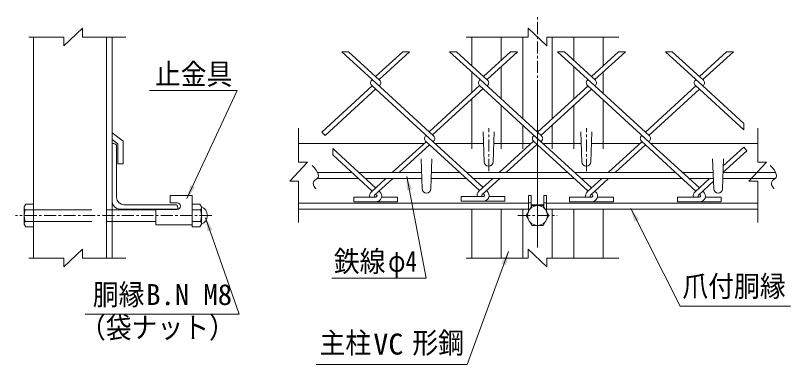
# Model space of a CAD drawing. Units: millimetres, scale not verified. Extents: x -4455 to 4455, y -3150 to 3150.
# Drawn here: x 941 to 2535, y -353 to 366 of the extents above; entities that cross this region are included whole.
import ezdxf
from ezdxf.enums import TextEntityAlignment as Align

# ---------------------------------------------------------------- set-up
doc = ezdxf.new("R2010")
doc.units = ezdxf.units.MM
doc.header["$LTSCALE"] = 20
doc.linetypes.add('DASHED', pattern=[7.5, 6, -1.5])
doc.linetypes.add('USER1', pattern=[2, 1.25, -0.25, 0.25, -0.25])
doc.layers.add('0-4_7詳細', color=7, linetype='Continuous', lineweight=18)
doc.styles.add('ＭＳ ゴシック', font='')
doc.styles.get('ＭＳ ゴシック').set_extended_font_data('MS Gothic')

msp = doc.modelspace()

# ---------------------------------------------------------------- linework, layer by layer
at = {"layer": '0-4_7詳細', "color": 1, "linetype": 'USER1'}
for p, q in [((2014.77, -112.54), (2014.77, 365.8)), ((2014.77, -47.94), (2014.77, 217.63)), ((2014.77, -92.94), (2014.77, 172.63)), ((1914.27, 45.36), (1914.27, 133.43)), ((2115.27, 45.36), (2115.27, 133.43)), ((1344.44, -46.39), (940.64, -46.39)), ((1974.48, -46.39), (2055.12, -46.39))]:
    msp.add_line(p, q, dxfattribs=at)
at = {"layer": '0-4_7詳細', "color": 4}
for p, q in [((1078.73, 339.39), (1039.96, 303.39)), ((1078.73, 321.39), (1078.73, 339.39)), ((1995.39, 339.39), (2034.16, 303.39)), ((1995.39, 321.39), (1995.39, 339.39)), ((1039.96, 321.39), (968.39, 321.39)), ((1039.96, 321.39), (1039.96, 303.39)), ((1078.73, 321.39), (1167.6, 321.39)), ((1995.39, 321.39), (1868.27, 321.39)), ((2034.16, 321.39), (2181.86, 321.39)), ((2034.16, 321.39), (2034.16, 303.39)), ((1523.18, 63.3), (1523.18, 133.49)), ((2467.91, 63.3), (2467.91, 133.49)), ((1505.18, 24.52), (1541.18, 63.3)), ((1523.18, 63.3), (1541.18, 63.3)), ((2449.91, 24.52), (2485.91, 63.3)), ((2467.91, 63.3), (2485.91, 63.3)), ((1523.18, 24.52), (1505.18, 24.52)), ((1523.18, 24.52), (1523.18, -61.06)), ((2467.91, 24.52), (2449.91, 24.52)), ((2467.91, 24.52), (2467.91, -61.06)), ((1078.73, -115.99), (1039.96, -151.99)), ((1078.73, -133.99), (1078.73, -115.99)), ((1995.39, -115.99), (2034.16, -151.99)), ((1995.39, -133.99), (1995.39, -115.99)), ((1039.96, -133.99), (968.39, -133.99)), ((1039.96, -133.99), (1039.96, -151.99)), ((1078.73, -133.99), (1167.6, -133.99)), ((1995.39, -133.99), (1868.27, -133.99)), ((2034.16, -133.99), (2181.86, -133.99)), ((2034.16, -133.99), (2034.16, -151.99))]:
    msp.add_line(p, q, dxfattribs=at)
at = {"layer": '0-4_7詳細'}
for p, q in [((977.76, -133.99), (977.76, 321.39)), ((1127.76, -133.99), (1127.76, 321.39)), ((1139.76, -133.99), (1139.76, 321.39)), ((1879.77, 262.06), (1879.77, 321.39)), ((1939.77, 273.08), (1939.77, 321.39)), ((1984.77, 152.83), (1984.77, 321.39)), ((2044.77, 152.83), (2044.77, 321.39)), ((2089.77, 273.08), (2089.77, 321.39)), ((2149.77, 262.06), (2149.77, 321.39)), ((1959.45, 291.12), (1973.66, 291.12)), ((1939.77, 194.06), (1939.77, 260.06)), ((2089.77, 194.06), (2089.77, 260.06)), ((1879.77, 207.04), (1879.77, 249.04)), ((2149.77, 205.08), (2149.77, 249.04)), ((1879.77, 90.71), (1879.77, 194.02)), ((2149.77, 90.71), (2149.77, 192.06)), ((1939.77, 90.71), (1939.77, 181.04)), ((2089.77, 90.71), (2089.77, 181.04)), ((1984.77, 90.71), (1984.77, 139.8)), ((2044.77, 90.71), (2044.77, 139.8)), ((1139.76, 123.7), (1161.9, 106.58)), ((1903.02, 125.96), (1905.27, 64.46)), ((1925.52, 125.96), (1923.27, 64.46)), ((2006.6, 117.84), (2007.67, 118.82)), ((2104.02, 125.96), (2106.27, 64.46)), ((2126.52, 125.96), (2124.27, 64.46)), ((1139.76, 110.43), (1151.4, 101.43)), ((1139.76, 101.96), (1139.76, -18.04)), ((1139.76, 101.96), (1142.76, 101.96)), ((1148.76, 95.96), (1148.76, -9.04)), ((1151.4, 60.42), (1151.4, 101.43)), ((1161.9, 60.42), (1161.9, 106.58)), ((1781.44, 101.96), (1523.18, 101.96)), ((1903.9, 101.96), (1804.04, 101.96)), ((2001.33, 101.96), (1924.64, 101.96)), ((2104.9, 101.96), (2026.07, 101.96)), ((2225.5, 101.96), (2125.64, 101.96)), ((2228.62, 106.78), (2236.8, 99.29)), ((2243.9, 105.8), (2244.98, 106.78)), ((2243.9, 105.8), (2244.98, 106.78)), ((2467.91, 101.96), (2248.1, 101.96)), ((1775.16, 70.46), (1777.41, 8.96)), ((1797.66, 70.46), (1795.41, 8.96)), ((2375.16, 70.46), (2377.41, 8.96)), ((2397.66, 70.46), (2395.41, 8.96)), ((1161.9, 60.42), (1151.4, 60.42)), ((1633.28, 41.96), (1562.12, 41.96)), ((1776.2, 41.96), (1647.49, 41.96)), ((1855.31, 41.96), (1796.62, 41.96)), ((2077.34, 41.96), (1869.52, 41.96)), ((2299.37, 41.96), (2091.55, 41.96)), ((2376.2, 41.96), (2313.58, 41.96)), ((2504.8, 41.96), (2396.62, 41.96)), ((1646.38, 29.96), (1561.59, 29.96)), ((1776.64, 29.96), (1660.59, 29.96)), ((1868.41, 29.96), (1796.18, 29.96)), ((2090.44, 29.96), (1882.62, 29.96)), ((2312.46, 29.96), (2104.65, 29.96)), ((2376.64, 29.96), (2326.67, 29.96)), ((2504.26, 29.96), (2396.18, 29.96)), ((1259.19, -5.35), (1304.19, -5.35)), ((1259.19, -20.35), (1259.19, -5.35)), ((1304.19, -65.35), (1304.19, -5.35)), ((1996.02, -38.13), (1996.02, -5.35)), ((2002.02, -5.35), (1996.02, -5.35)), ((2002.02, -27.74), (2002.02, -5.35)), ((2033.52, -38.13), (2033.52, -5.35)), ((958.56, -28.63), (961.88, -22.87)), ((1163.76, -24.04), (1268.76, -24.04)), ((1259.19, -20.35), (1273.44, -20.35)), ((1274.76, -33.04), (1274.76, -30.04)), ((1304.19, -22.87), (1304.19, -69.91)), ((1320.06, -22.87), (1304.19, -22.87)), ((1323.39, -28.63), (1320.06, -22.87)), ((1323.39, -28.63), (1323.39, -64.15)), ((1996.02, -21.04), (1523.18, -21.04)), ((2002.02, -20.35), (1996.02, -20.35)), ((2027.52, -24.04), (2002.02, -24.04)), ((2027.52, -20.35), (2033.52, -20.35)), ((2467.91, -21.04), (2033.52, -21.04)), ((960.62, -34.39), (977.76, -34.39)), ((1139.76, -34.39), (1229.19, -34.39)), ((1154.76, -33.04), (1274.76, -33.04)), ((1229.19, -33.85), (1273.44, -33.85)), ((1229.19, -65.35), (1229.19, -33.85)), ((1321.33, -34.39), (1304.19, -34.39)), ((1996.02, -33.04), (1523.18, -33.04)), ((1879.77, -33.04), (1996.02, -33.04)), ((1879.77, -133.99), (1879.77, -33.04)), ((1905.27, -33.04), (1996.02, -33.04)), ((1939.77, -133.99), (1939.77, -33.04)), ((1984.77, -133.99), (1984.77, -33.04)), ((1998.49, -33.85), (1996.02, -33.85)), ((2031.05, -33.85), (2033.52, -33.85)), ((2033.52, -33.04), (2149.77, -33.04)), ((2467.91, -33.04), (2033.52, -33.04)), ((2033.52, -33.04), (2124.27, -33.04)), ((2044.77, -133.99), (2044.77, -33.04)), ((2089.77, -133.99), (2089.77, -33.04)), ((2149.77, -133.99), (2149.77, -33.04)), ((960.62, -58.39), (977.76, -58.39)), ((1139.76, -58.39), (1229.19, -58.39)), ((1321.33, -58.39), (1304.19, -58.39)), ((961.88, -69.91), (977.76, -69.91)), ((1229.19, -65.35), (1304.19, -65.35))]:
    msp.add_line(p, q, dxfattribs=at)
at = {"layer": '0-4_7詳細', "color": 3}
for p, q in [((1611.83, 291.12), (1626.04, 291.12)), ((1611.83, 291.12), (1674.62, 233.57)), ((1626.04, 291.12), (1689.91, 232.59)), ((1681.73, 240.08), (1737.42, 291.12)), ((1688.83, 233.57), (1751.63, 291.12)), ((1737.42, 291.12), (1751.63, 291.12)), ((1833.85, 291.12), (1896.65, 233.57)), ((1833.85, 291.12), (1848.06, 291.12)), ((1848.06, 291.12), (1911.93, 232.59)), ((1903.76, 240.08), (1959.45, 291.12)), ((1910.86, 233.57), (1973.66, 291.12)), ((2055.88, 291.12), (2132.89, 220.55)), ((2125.79, 240.08), (2181.48, 291.12)), ((2132.89, 233.57), (2195.69, 291.12)), ((2181.48, 291.12), (2195.69, 291.12)), ((2277.91, 291.12), (2292.12, 291.12)), ((2277.91, 291.12), (2354.92, 220.55)), ((2292.12, 291.12), (2355.99, 232.59)), ((2347.81, 240.08), (2403.51, 291.12)), ((2354.92, 233.57), (2417.72, 291.12)), ((2403.51, 291.12), (2417.72, 291.12)), ((1681.73, 240.08), (1689.91, 232.59)), ((1903.76, 240.08), (1911.93, 232.59)), ((1673.55, 232.59), (1674.62, 233.57)), ((1673.55, 232.59), (1674.62, 233.57)), ((1674.62, 233.57), (1800.92, 117.84)), ((1895.58, 232.59), (1896.65, 233.57)), ((1895.58, 232.59), (1896.65, 233.57)), ((1896.65, 233.57), (2022.95, 117.84)), ((2117.61, 232.59), (2118.68, 233.57)), ((2339.64, 232.59), (2340.71, 233.57)), ((1570.72, 125.34), (1674.62, 220.55)), ((1577.82, 118.82), (1681.73, 214.04)), ((1673.55, 221.53), (1799.85, 105.8)), ((1688.83, 220.55), (1689.91, 221.53)), ((1688.83, 220.55), (1689.91, 221.53)), ((1791.67, 126.32), (1895.58, 221.53)), ((1798.78, 119.81), (1902.69, 215.02)), ((1895.58, 221.53), (2021.88, 105.8)), ((1910.86, 220.55), (1911.93, 221.53)), ((1910.86, 220.55), (1911.93, 221.53)), ((2014.77, 125.34), (2118.68, 220.55)), ((2021.88, 118.82), (2125.79, 214.04)), ((2117.61, 221.53), (2243.9, 105.8)), ((2117.61, 221.53), (2125.79, 214.04)), ((2132.89, 220.55), (2133.96, 221.53)), ((2132.89, 220.55), (2133.96, 221.53)), ((2132.89, 220.55), (2244.98, 117.84)), ((2236.8, 125.34), (2340.71, 220.55)), ((2243.9, 118.82), (2347.81, 214.04)), ((2339.64, 221.53), (2439.27, 130.24)), ((2339.64, 221.53), (2347.81, 214.04)), ((2354.92, 220.55), (2355.99, 221.53)), ((2354.92, 220.55), (2355.99, 221.53)), ((2354.92, 220.55), (2439.27, 143.26)), ((2439.27, 143.26), (2439.27, 130.24)), ((1577.82, 118.82), (1570.72, 125.34)), ((1784.57, 119.81), (1902.69, 11.57)), ((1784.57, 117.84), (1785.64, 118.82)), ((1784.57, 117.84), (1785.64, 118.82)), ((1792.74, 125.34), (1800.92, 117.84)), ((2007.67, 118.82), (2125.79, 10.59)), ((2228.62, 117.84), (2229.7, 118.82)), ((2229.7, 118.82), (2347.81, 10.59)), ((1715.97, 41.96), (1785.64, 105.8)), ((1730.18, 41.96), (1792.74, 99.29)), ((1783.5, 107.77), (1895.58, 5.06)), ((1799.85, 105.8), (1800.92, 106.78)), ((1799.85, 105.8), (1800.92, 106.78)), ((1935.85, 41.96), (2006.6, 106.79)), ((1950.06, 41.96), (2013.7, 100.27)), ((2006.6, 106.78), (2118.68, 4.08)), ((2021.88, 105.8), (2022.95, 106.78)), ((2021.88, 105.8), (2022.95, 106.78)), ((2160.02, 41.96), (2229.7, 105.8)), ((2174.23, 41.96), (2236.8, 99.29)), ((2228.62, 106.78), (2340.71, 4.08)), ((1593.28, 91.64), (1681.73, 10.59)), ((1593.28, 78.62), (1593.28, 91.64)), ((2396.26, 41.96), (2445.37, 86.96)), ((2397.12, 55.77), (2439.27, 94.39)), ((2439.27, 94.39), (2445.37, 86.96)), ((1593.28, 78.62), (1674.62, 4.08)), ((1673.19, 2.76), (1702.87, 29.96)), ((1679.67, -4.32), (1717.08, 29.96)), ((1894.14, 3.74), (1922.76, 29.96)), ((1900.63, -3.34), (1936.97, 29.96)), ((2117.24, 2.76), (2146.93, 29.96)), ((2123.73, -4.32), (2161.14, 29.96)), ((2339.27, 2.76), (2368.96, 29.96)), ((2345.76, -4.32), (2376.85, 24.18)), ((1688.83, 4.08), (1690.27, 2.76)), ((1909.79, 5.06), (1911.23, 3.74)), ((2132.89, 4.08), (2134.33, 2.76)), ((2340.71, 4.08), (2339.27, 2.76)), ((2354.92, 4.08), (2356.36, 2.76)), ((1636.73, -18.09), (1636.73, -8.49)), ((1682.17, -8.49), (1636.73, -8.49)), ((1681.29, -8.49), (1682.17, -8.49)), ((1681.73, -2.43), (1683.79, -4.32)), ((1693.92, -8.49), (1726.73, -8.49)), ((1726.73, -18.09), (1726.73, -8.49)), ((1903.12, -7.51), (1857.69, -7.51)), ((1857.69, -17.11), (1857.69, -7.51)), ((1902.25, -7.51), (1903.12, -7.51)), ((1902.69, -1.45), (1904.74, -3.34)), ((1914.88, -7.51), (1947.69, -7.51)), ((1947.69, -17.11), (1947.69, -7.51)), ((2126.22, -8.49), (2080.79, -8.49)), ((2080.79, -18.09), (2080.79, -8.49)), ((2125.35, -8.49), (2126.22, -8.49)), ((2125.79, -2.43), (2127.84, -4.32)), ((2137.98, -8.49), (2170.79, -8.49)), ((2170.79, -18.09), (2170.79, -8.49)), ((2302.81, -18.09), (2302.81, -8.49)), ((2348.25, -8.49), (2302.81, -8.49)), ((2347.81, -2.43), (2345.76, -4.32)), ((2347.38, -8.49), (2348.25, -8.49)), ((2347.81, -2.43), (2349.87, -4.32)), ((2360.01, -8.49), (2392.81, -8.49)), ((2392.81, -18.09), (2392.81, -8.49)), ((1682.17, -18.09), (1636.73, -18.09)), ((1681.29, -18.09), (1726.73, -18.09)), ((1903.12, -17.11), (1857.69, -17.11)), ((1902.25, -17.11), (1947.69, -17.11)), ((2126.22, -18.09), (2080.79, -18.09)), ((2125.35, -18.09), (2170.79, -18.09)), ((2348.25, -18.09), (2302.81, -18.09)), ((2347.38, -18.09), (2392.81, -18.09))]:
    msp.add_line(p, q, dxfattribs=at)
at = {"layer": '0-4_7詳細', "color": 3, "linetype": 'DASHED'}
for p, q in [((977.76, -34.39), (1139.76, -34.39)), ((977.76, -58.39), (1139.76, -58.39))]:
    msp.add_line(p, q, dxfattribs=at)
at = {"layer": '0-4_7詳細', "color": 3}
msp.add_lwpolyline([(2055.88, 291.12), (2070.09, 291.12), (2133.96, 232.59)], dxfattribs=at)
at = {"layer": '0-4_7詳細', "color": 1}
for points in [[(1216.4, 210.89), (1396.94, 210.89), (1293.41, -11.32)], [(1591.71, -175.74), (1785.61, -175.74), (1745.84, 33.83)], [(2535.34, -233.27), (2308.09, -233.27), (2206.56, -32.11)], [(1083.69, -249.45), (1400.67, -249.45), (1331.59, -50.99)], [(1559.18, -353.37), (1870.08, -353.37), (1954.83, -120.67)]]:
    msp.add_lwpolyline(points, dxfattribs=at)
at = {"layer": '0-4_7詳細', "color": 4}
for points in [[(1558.39, 8.69), (1558.08, 9.08), (1555.42, 13.28), (1553.85, 17.04), (1553.38, 20.35), (1554, 23.23), (1555.73, 25.66), (1558.54, 27.65), (1561.37, 29.65), (1563.13, 32.13), (1563.81, 35.09), (1563.41, 38.52), (1561.95, 42.43), (1559.41, 46.81), (1555.79, 51.67), (1551.1, 57)], [(2501.07, 8.69), (2500.75, 9.08), (2498.09, 13.28), (2496.53, 17.04), (2496.06, 20.35), (2496.68, 23.23), (2498.4, 25.66), (2501.22, 27.65), (2504.05, 29.65), (2505.8, 32.13), (2506.48, 35.09), (2506.09, 38.52), (2504.62, 42.43), (2502.08, 46.81), (2498.47, 51.67), (2493.78, 57)]]:
    msp.add_lwpolyline(points, dxfattribs=at)
at = {"layer": '0-4_7詳細'}
for points in [[(2027.52, -27.74), (2027.52, -5.35), (2033.52, -5.35)], [(958.56, -28.63), (958.56, -64.15), (961.88, -69.91)], [(961.88, -22.87), (977.76, -22.87), (977.76, -69.91)], [(1323.39, -64.15), (1320.06, -69.91), (1304.19, -69.91)]]:
    msp.add_lwpolyline(points, dxfattribs=at)
at = {"layer": '0-4_7詳細', "color": 3}
msp.add_lwpolyline([(2038.29, -46.39), (2026.53, -66.76), (2003.01, -66.76), (1991.25, -46.39), (2003.01, -26.02), (2026.53, -26.02)], close=True, dxfattribs=at)
msp.add_circle((2014.77, -46.39), 20.4, dxfattribs=at)
for centre, radius, start, end in [((1678.62, 227.06), 7.5, 132.5, 227.5), ((1684.84, 227.06), 7.5, 312.5, 47.5), ((1900.65, 227.06), 7.5, 132.5, 227.5), ((1906.87, 227.06), 7.5, 312.5, 47.5), ((2122.68, 227.06), 7.5, 132.5, 227.5), ((2128.89, 227.06), 7.5, 312.5, 47.5), ((2344.71, 227.06), 7.5, 132.5, 227.5), ((2350.92, 227.06), 7.5, 312.5, 47.5), ((1789.64, 112.31), 7.5, 132.5, 227.5), ((1795.85, 112.31), 7.5, 312.5, 47.5), ((2011.66, 112.31), 7.5, 132.5, 227.5), ((2017.88, 112.31), 7.5, 312.5, 47.5), ((2233.69, 112.31), 7.5, 132.5, 227.5), ((2239.91, 112.31), 7.5, 312.5, 47.5), ((1681.29, -6.09), 12, 132.5, 191.53696), ((1682.17, -6.09), 12, 270, 47.5), ((1902.25, -5.11), 12, 132.5, 191.53696), ((1903.12, -5.11), 12, 270, 47.5), ((2125.35, -6.09), 12, 132.5, 191.53696), ((2126.22, -6.09), 12, 270, 47.5), ((2347.38, -6.09), 12, 132.5, 191.53696), ((2348.25, -6.09), 12, 270, 47.5), ((1681.29, -6.09), 2.4, 132.5, 270), ((1682.17, -6.09), 2.4, 270, 47.5), ((1902.25, -5.11), 2.4, 132.5, 270), ((1903.12, -5.11), 2.4, 270, 47.5), ((2125.35, -6.09), 2.4, 132.5, 270), ((2126.22, -6.09), 2.4, 270, 47.5), ((2347.38, -6.09), 2.4, 132.5, 270), ((2348.25, -6.09), 2.4, 270, 47.5)]:
    msp.add_arc(centre, radius, start, end, dxfattribs=at)
at = {"layer": '0-4_7詳細'}
for centre, radius, start, end in [((1142.76, 95.96), 6, 0, 90), ((1914.27, 64.46), 9, 180, 0), ((2115.27, 64.46), 9, 180, 0), ((1786.41, 8.96), 9, 180, 0), ((2386.41, 8.96), 9, 180, 0), ((1163.76, -9.04), 15, 180, 270), ((967.64, -28.63), 9.09, 180, 219.3382), ((1154.76, -18.04), 15, 180, 270), ((1268.76, -30.04), 6, 0, 90), ((1273.44, -27.1), 6.75, 270, 90), ((1314.3, -28.63), 9.09, 320.6618, 0), ((1316.24, -46.39), 19.14, 291.90813, 68.09187), ((994.56, -46.39), 36, 160.52878, 199.47122), ((1287.39, -46.39), 36, 340.52878, 19.47122), ((967.64, -64.15), 9.09, 140.6618, 180), ((1314.3, -64.15), 9.09, 0, 39.3382)]:
    msp.add_arc(centre, radius, start, end, dxfattribs=at)
at = {"layer": '0-4_7詳細', "color": 1}
for points in [[(1745.47, 35.8), (1756.18, 7.29), (1745.94, 5.35)], [(1292.56, -13.13), (1300.51, 16.26), (1309.96, 11.86)], [(2205.66, -30.33), (2223.83, -54.76), (2214.53, -59.46)], [(1330.93, -49.1), (1345.71, -75.72), (1335.87, -79.14)], [(1955.51, -118.79), (1950.14, -148.76), (1940.35, -145.19)]]:
    msp.add_solid(points, dxfattribs=at)

# ---------------------------------------------------------------- texts
at = {"layer": '0-4_7詳細', "color": 3, "style": 'ＭＳ ゴシック'}
for s, width, p in [('止金具', 0.9, (1227.56, 210.38)), ('鉄線', 0.9, (1595.59, -175.3)), ('φ4', 0.8, (1707.37, -175.3)), ('爪付胴縁', 0.9, (2312.82, -226.49)), ('胴縁', 0.9, (1099.77, -243.8)), ('（袋ナット）', 0.9, (1073.38, -311.68)), ('主柱', 0.9, (1566.21, -343.41)), ('形鋼', 0.9, (1757.24, -343.41)), ('VC', 1.05, (1676.93, -345.86))]:
    msp.add_text(s, height=43.26, dxfattribs=dict(at, width=width)).set_placement(p, align=Align.BOTTOM_LEFT)
msp.add_text('B.N M8', height=43.26, dxfattribs=at).set_placement((1209.67, -243.8), align=Align.BOTTOM_LEFT)

doc.saveas('drawing.dxf')
